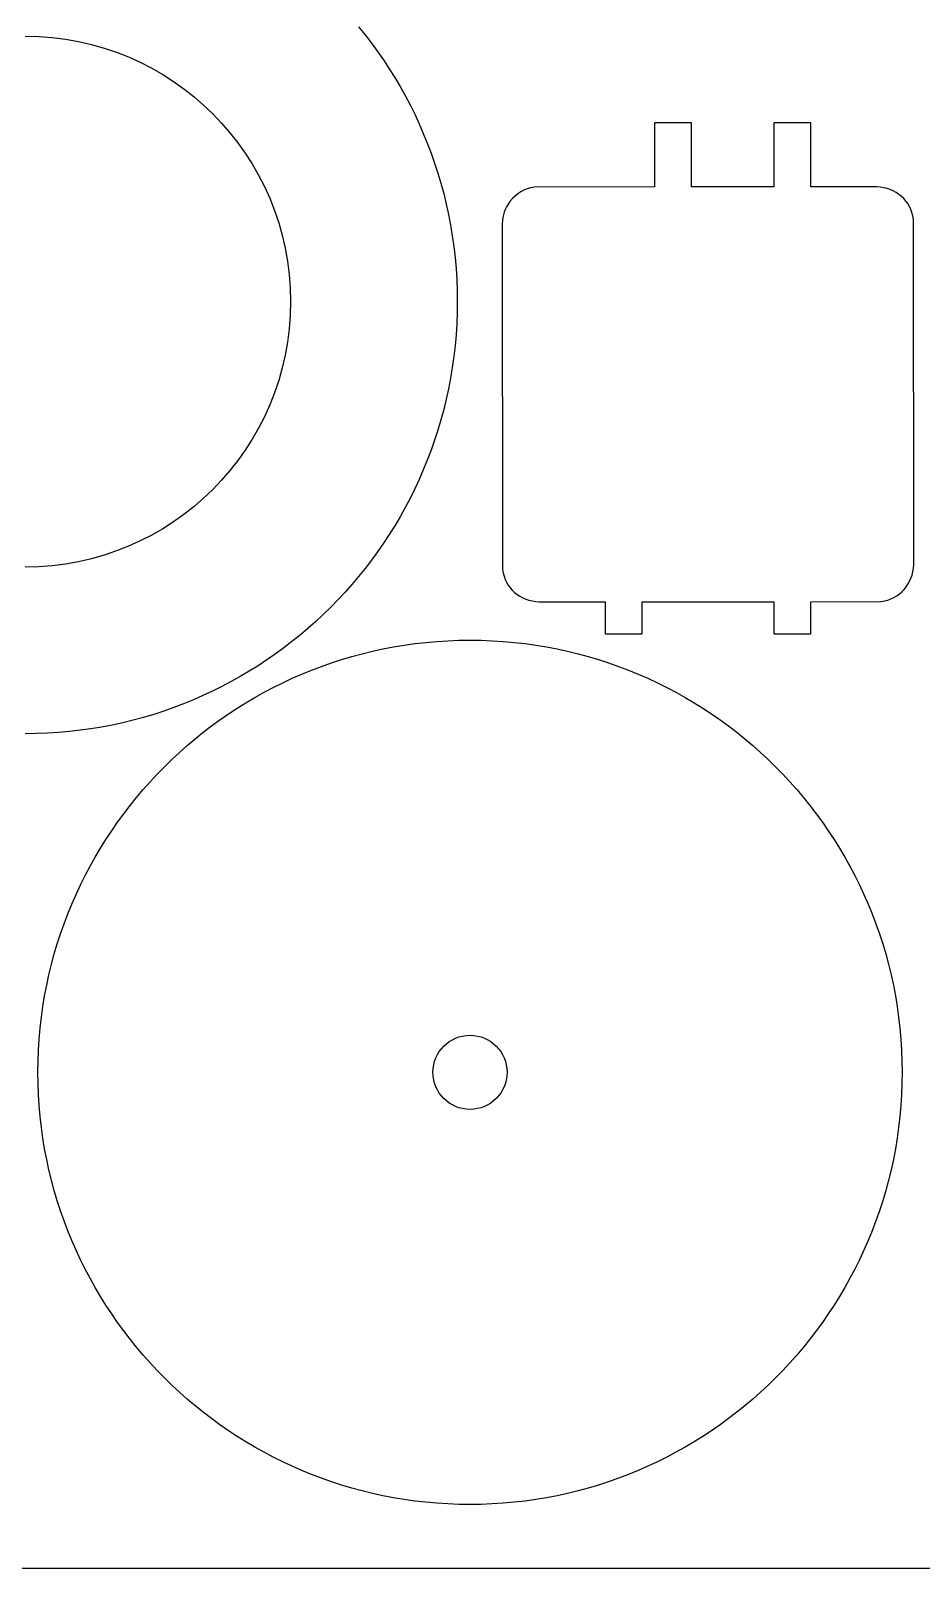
# Model space of a CAD drawing. Extents: x 443 to 1024, y 36 to 674.
# Drawn here: x 660.7 to 732.9, y 35.6 to 160.1 of the extents above; entities that cross this region are included whole.
import ezdxf

# ---------------------------------------------------------------- set-up
doc = ezdxf.new("R2010")
doc.units = 0
doc.layers.get('0').update_dxf_attribs({"linetype": 'CONTINUOUS'})

msp = doc.modelspace()

# ---------------------------------------------------------------- linework, layer by layer
at = {"color": 4}
for p, q in [((660.275512, 159.669854), (661.381924, 159.641879)), ((661.381924, 159.641879), (662.473808, 159.558855)), ((662.473808, 159.558855), (663.549814, 159.422132)), ((663.549814, 159.422132), (664.608592, 159.233061)), ((687.283386, 160.433325), (687.810663, 159.778625)), ((687.810663, 159.778625), (688.322409, 159.111141)), ((664.608592, 159.233061), (665.64879, 158.992994)), ((665.64879, 158.992994), (666.669057, 158.70328)), ((666.669057, 158.70328), (667.668044, 158.365271)), ((667.668044, 158.365271), (668.644399, 157.980316)), ((688.322409, 159.111141), (688.818347, 158.431148)), ((688.818347, 158.431148), (689.298202, 157.738921)), ((668.644399, 157.980316), (669.596772, 157.549768)), ((669.596772, 157.549768), (670.523812, 157.074976)), ((670.523812, 157.074976), (671.424167, 156.557291)), ((689.298202, 157.738921), (689.761701, 157.034735)), ((689.761701, 157.034735), (690.208569, 156.318864)), ((671.424167, 156.557291), (672.296489, 155.998065)), ((672.296489, 155.998065), (673.139424, 155.398647)), ((690.208569, 156.318864), (690.638529, 155.591584)), ((673.139424, 155.398647), (673.951624, 154.760389)), ((673.951624, 154.760389), (674.731737, 154.084641)), ((690.638529, 155.591584), (691.051308, 154.853169)), ((691.051308, 154.853169), (691.446631, 154.103894)), ((674.731737, 154.084641), (675.478412, 153.372754)), ((675.478412, 153.372754), (676.190299, 152.626078)), ((691.446631, 154.103894), (691.824223, 153.344034)), ((691.824223, 153.344034), (692.183809, 152.573864)), ((676.190299, 152.626078), (676.866047, 151.845966)), ((692.183809, 152.573864), (692.525114, 151.793658)), ((714.248683, 152.656507), (711.248983, 152.656507)), ((711.248983, 152.656507), (711.248983, 147.456907)), ((714.248683, 147.456907), (714.248683, 152.656507)), ((723.917983, 152.656507), (720.918183, 152.656507)), ((720.918183, 152.656507), (720.918183, 147.456907)), ((723.917983, 147.456907), (723.917983, 152.656507)), ((676.866047, 151.845966), (677.504305, 151.033766)), ((677.504305, 151.033766), (678.103723, 150.19083)), ((692.525114, 151.793658), (692.847863, 151.003693)), ((692.847863, 151.003693), (693.151781, 150.204241)), ((678.103723, 150.19083), (678.662949, 149.318509)), ((693.151781, 150.204241), (693.436594, 149.395579)), ((678.662949, 149.318509), (679.180634, 148.418153)), ((679.180634, 148.418153), (679.655426, 147.491114)), ((693.436594, 149.395579), (693.702027, 148.577981)), ((693.702027, 148.577981), (693.947805, 147.751722)), ((679.655426, 147.491114), (680.085974, 146.538741)), ((693.947805, 147.751722), (694.173652, 146.917077)), ((700.411158, 147.048995), (700.177425, 146.891154)), ((700.659619, 147.182869), (700.411158, 147.048995)), ((700.925789, 147.291828), (700.659619, 147.182869)), ((701.21265, 147.374923), (700.925789, 147.291828)), ((701.523183, 147.431207), (701.21265, 147.374923)), ((711.248983, 147.456907), (701.523183, 147.431207)), ((720.918183, 147.456907), (714.248683, 147.456907)), ((729.252483, 147.456907), (723.917983, 147.456907)), ((729.539806, 147.43558), (729.252483, 147.456907)), ((729.81838, 147.39127), (729.539806, 147.43558)), ((730.087183, 147.324854), (729.81838, 147.39127)), ((730.345189, 147.237209), (730.087183, 147.324854)), ((730.591376, 147.129211), (730.345189, 147.237209)), ((730.824719, 147.001738), (730.591376, 147.129211)), ((731.044196, 146.855665), (730.824719, 147.001738)), ((680.085974, 146.538741), (680.470929, 145.562386)), ((694.173652, 146.917077), (694.379295, 146.074321)), ((694.379295, 146.074321), (694.564458, 145.223728)), ((699.265869, 145.843867), (699.162395, 145.635648)), ((699.534783, 146.283307), (699.265869, 145.843867)), ((699.742219, 146.507362), (699.534783, 146.283307)), ((699.955439, 146.710293), (699.742219, 146.507362)), ((700.177425, 146.891154), (699.955439, 146.710293)), ((731.248783, 146.69187), (731.044196, 146.855665)), ((731.437455, 146.511229), (731.248783, 146.69187)), ((731.60919, 146.314619), (731.437455, 146.511229)), ((731.762963, 146.102917), (731.60919, 146.314619)), ((731.897751, 145.877), (731.762963, 146.102917)), ((732.012531, 145.637743), (731.897751, 145.877)), ((680.470929, 145.562386), (680.808938, 144.563399)), ((680.808938, 144.563399), (681.098652, 143.543131)), ((694.564458, 145.223728), (694.728867, 144.365573)), ((698.931737, 144.732181), (698.914883, 144.457107)), ((698.914883, 144.457107), (698.940583, 116.467607)), ((698.963916, 144.981261), (698.931737, 144.732181)), ((699.012418, 145.210657), (698.963916, 144.981261)), ((699.078245, 145.426682), (699.012418, 145.210657)), ((699.162395, 145.635648), (699.078245, 145.426682)), ((732.106279, 145.386024), (732.012531, 145.637743)), ((732.177971, 145.12272), (732.106279, 145.386024)), ((732.226583, 144.848707), (732.177971, 145.12272)), ((732.252283, 116.859207), (732.226583, 144.848707)), ((681.098652, 143.543131), (681.33872, 142.502933)), ((694.728867, 144.365573), (694.872246, 143.500132)), ((694.872246, 143.500132), (694.994321, 142.627679)), ((681.33872, 142.502933), (681.52779, 141.444156)), ((694.994321, 142.627679), (695.094817, 141.748488)), ((681.52779, 141.444156), (681.664513, 140.36815)), ((695.094817, 141.748488), (695.173459, 140.862836)), ((695.173459, 140.862836), (695.229972, 139.970996)), ((681.664513, 140.36815), (681.747537, 139.276265)), ((695.229972, 139.970996), (695.264081, 139.073244)), ((681.747537, 139.276265), (681.775512, 138.169854)), ((695.264081, 139.073244), (695.275512, 138.169854)), ((681.747537, 137.063442), (681.664513, 135.971558)), ((681.775512, 138.169854), (681.747537, 137.063442)), ((695.264081, 137.266464), (695.229972, 136.368711)), ((695.275512, 138.169854), (695.264081, 137.266464)), ((681.664513, 135.971558), (681.52779, 134.895552)), ((695.229972, 136.368711), (695.173459, 135.476872)), ((681.52779, 134.895552), (681.33872, 133.836774)), ((695.094817, 134.591219), (694.994321, 133.712029)), ((695.173459, 135.476872), (695.094817, 134.591219)), ((681.33872, 133.836774), (681.098652, 132.796576)), ((694.994321, 133.712029), (694.872246, 132.839576)), ((681.098652, 132.796576), (680.808938, 131.776308)), ((694.872246, 132.839576), (694.728867, 131.974134)), ((680.470929, 130.777321), (680.085974, 129.800966)), ((680.808938, 131.776308), (680.470929, 130.777321)), ((694.564458, 131.11598), (694.379295, 130.265387)), ((694.728867, 131.974134), (694.564458, 131.11598)), ((680.085974, 129.800966), (679.655426, 128.848593)), ((694.379295, 130.265387), (694.173652, 129.42263)), ((679.655426, 128.848593), (679.180634, 127.921554)), ((693.947805, 128.587985), (693.702027, 127.761726)), ((694.173652, 129.42263), (693.947805, 128.587985)), ((678.662949, 127.021198), (678.103723, 126.148877)), ((679.180634, 127.921554), (678.662949, 127.021198)), ((693.702027, 127.761726), (693.436594, 126.944128)), ((678.103723, 126.148877), (677.504305, 125.305941)), ((693.151781, 126.135466), (692.847863, 125.336015)), ((693.436594, 126.944128), (693.151781, 126.135466)), ((677.504305, 125.305941), (676.866047, 124.493742)), ((692.525114, 124.546049), (692.183809, 123.765844)), ((692.847863, 125.336015), (692.525114, 124.546049)), ((676.190299, 123.713629), (675.478412, 122.966954)), ((676.866047, 124.493742), (676.190299, 123.713629)), ((692.183809, 123.765844), (691.824223, 122.995674)), ((674.731737, 122.255067), (673.951624, 121.579319)), ((675.478412, 122.966954), (674.731737, 122.255067)), ((691.446631, 122.235814), (691.051308, 121.486539)), ((691.824223, 122.995674), (691.446631, 122.235814)), ((673.139424, 120.94106), (672.296489, 120.341643)), ((673.951624, 121.579319), (673.139424, 120.94106)), ((691.051308, 121.486539), (690.638529, 120.748124)), ((671.424167, 119.782416), (670.523812, 119.264732)), ((672.296489, 120.341643), (671.424167, 119.782416)), ((690.208569, 120.020843), (689.761701, 119.304973)), ((690.638529, 120.748124), (690.208569, 120.020843)), ((668.644399, 118.359391), (667.668044, 117.974437)), ((669.596772, 118.78994), (668.644399, 118.359391)), ((670.523812, 119.264732), (669.596772, 118.78994)), ((689.298202, 118.600786), (688.818347, 117.908559)), ((689.761701, 119.304973), (689.298202, 118.600786)), ((664.608592, 117.106646), (663.549814, 116.917575)), ((665.64879, 117.346713), (664.608592, 117.106646)), ((666.669057, 117.636427), (665.64879, 117.346713)), ((667.668044, 117.974437), (666.669057, 117.636427)), ((688.322409, 117.228566), (687.810663, 116.561082)), ((688.818347, 117.908559), (688.322409, 117.228566)), ((661.381924, 116.697829), (660.275512, 116.669854)), ((662.473808, 116.780853), (661.381924, 116.697829)), ((663.549814, 116.917575), (662.473808, 116.780853)), ((687.283386, 115.906382), (686.740851, 115.26474)), ((687.810663, 116.561082), (687.283386, 115.906382)), ((698.940583, 116.467607), (698.989195, 116.193611)), ((698.989195, 116.193611), (699.060887, 115.930319)), ((699.060887, 115.930319), (699.154634, 115.678609)), ((732.023117, 115.768792), (732.113463, 116.026566)), ((732.113463, 116.026566), (732.182392, 116.29493)), ((732.182392, 116.29493), (732.228974, 116.572828)), ((732.228974, 116.572828), (732.252283, 116.859207)), ((686.183333, 114.636432), (685.611108, 114.021733)), ((686.740851, 115.26474), (686.183333, 114.636432)), ((699.154634, 115.678609), (699.269414, 115.439357)), ((699.269414, 115.439357), (699.404202, 115.213442)), ((699.404202, 115.213442), (699.557976, 115.001739)), ((699.557976, 115.001739), (699.72971, 114.805127)), ((699.72971, 114.805127), (699.918383, 114.624482)), ((699.918383, 114.624482), (700.122969, 114.460682)), ((731.083218, 114.503522), (731.282589, 114.675634)), ((731.282589, 114.675634), (731.466108, 114.864657)), ((731.466108, 114.864657), (731.632848, 115.069539)), ((731.632848, 115.069539), (731.781882, 115.289224)), ((731.781882, 115.289224), (731.912281, 115.52266)), ((731.912281, 115.52266), (732.023117, 115.768792)), ((685.024449, 113.420916), (684.423633, 112.834258)), ((685.611108, 114.021733), (685.024449, 113.420916)), ((700.122969, 114.460682), (700.342446, 114.314604)), ((700.342446, 114.314604), (700.57579, 114.187124)), ((700.57579, 114.187124), (700.821976, 114.07912)), ((700.821976, 114.07912), (701.079983, 113.991469)), ((701.079983, 113.991469), (701.348785, 113.925049)), ((701.348785, 113.925049), (701.62736, 113.880736)), ((701.62736, 113.880736), (701.914683, 113.859407)), ((701.914683, 113.859407), (707.249283, 113.859407)), ((707.249283, 113.859407), (707.249283, 111.259607)), ((710.249083, 111.259607), (710.249083, 113.859407)), ((710.249083, 113.859407), (720.918183, 113.859407)), ((720.918183, 113.859407), (720.918183, 111.259607)), ((723.917983, 113.859407), (729.606083, 113.885007)), ((723.917983, 111.259607), (723.917983, 113.859407)), ((729.606083, 113.885007), (729.881075, 113.93352)), ((729.881075, 113.93352), (730.145783, 114.005266)), ((730.145783, 114.005266), (730.399279, 114.099194)), ((730.399279, 114.099194), (730.640636, 114.214248)), ((730.640636, 114.214248), (730.868925, 114.349375)), ((730.868925, 114.349375), (731.083218, 114.503522)), ((683.808933, 112.262032), (683.180625, 111.704515)), ((684.423633, 112.834258), (683.808933, 112.262032)), ((682.538984, 111.16198), (681.884284, 110.634702)), ((683.180625, 111.704515), (682.538984, 111.16198)), ((707.249283, 111.259607), (710.249083, 111.259607)), ((720.918183, 111.259607), (723.917983, 111.259607)), ((680.536806, 109.627019), (679.844579, 109.147163)), ((681.2168, 110.122957), (680.536806, 109.627019)), ((681.884284, 110.634702), (681.2168, 110.122957)), ((686.725139, 109.427973), (687.559785, 109.653821)), ((687.559785, 109.653821), (688.402541, 109.859464)), ((688.402541, 109.859464), (689.253134, 110.044627)), ((689.253134, 110.044627), (690.111289, 110.209035)), ((690.111289, 110.209035), (690.97673, 110.352415)), ((690.97673, 110.352415), (691.849183, 110.474489)), ((691.849183, 110.474489), (692.728373, 110.574985)), ((692.728373, 110.574985), (693.614026, 110.653627)), ((693.614026, 110.653627), (694.505866, 110.71014)), ((694.505866, 110.71014), (695.403618, 110.74425)), ((695.403618, 110.74425), (696.307008, 110.75568)), ((696.307008, 110.75568), (697.210398, 110.74425)), ((697.210398, 110.74425), (698.10815, 110.71014)), ((698.10815, 110.71014), (698.99999, 110.653627)), ((698.99999, 110.653627), (699.885643, 110.574985)), ((699.885643, 110.574985), (700.764833, 110.474489)), ((700.764833, 110.474489), (701.637286, 110.352415)), ((701.637286, 110.352415), (702.502728, 110.209035)), ((702.502728, 110.209035), (703.360882, 110.044627)), ((703.360882, 110.044627), (704.211475, 109.859464)), ((704.211475, 109.859464), (705.054231, 109.653821)), ((705.054231, 109.653821), (705.888877, 109.427973)), ((679.140393, 108.683664), (678.424522, 108.236797)), ((679.844579, 109.147163), (679.140393, 108.683664)), ((682.683203, 108.005282), (683.473169, 108.328031)), ((683.473169, 108.328031), (684.27262, 108.63195)), ((684.27262, 108.63195), (685.081283, 108.916763)), ((685.081283, 108.916763), (685.89888, 109.182195)), ((685.89888, 109.182195), (686.725139, 109.427973)), ((705.888877, 109.427973), (706.715136, 109.182195)), ((706.715136, 109.182195), (707.532734, 108.916763)), ((707.532734, 108.916763), (708.341396, 108.63195)), ((708.341396, 108.63195), (709.140847, 108.328031)), ((709.140847, 108.328031), (709.930813, 108.005282)), ((676.958827, 107.394057), (676.209552, 106.998734)), ((677.697242, 107.806836), (676.958827, 107.394057)), ((678.424522, 108.236797), (677.697242, 107.806836)), ((680.372968, 106.9268), (681.132828, 107.304392)), ((681.132828, 107.304392), (681.902998, 107.663977)), ((681.902998, 107.663977), (682.683203, 108.005282)), ((709.930813, 108.005282), (710.711018, 107.663977)), ((710.711018, 107.663977), (711.481188, 107.304392)), ((711.481188, 107.304392), (712.241048, 106.9268)), ((673.899317, 105.920252), (673.109351, 105.597503)), ((674.679522, 106.261557), (673.899317, 105.920252)), ((675.449692, 106.621143), (674.679522, 106.261557)), ((676.209552, 106.998734), (675.449692, 106.621143)), ((678.157998, 105.688737), (678.885278, 106.118698)), ((678.885278, 106.118698), (679.623693, 106.531477)), ((679.623693, 106.531477), (680.372968, 106.9268)), ((712.241048, 106.9268), (712.990323, 106.531477)), ((712.990323, 106.531477), (713.728738, 106.118698)), ((713.728738, 106.118698), (714.456018, 105.688737)), ((670.68364, 104.743339), (669.857381, 104.497561)), ((671.501238, 105.008771), (670.68364, 104.743339)), ((672.3099, 105.293585), (671.501238, 105.008771)), ((673.109351, 105.597503), (672.3099, 105.293585)), ((676.045714, 104.298515), (676.737941, 104.778371)), ((676.737941, 104.778371), (677.442127, 105.24187)), ((677.442127, 105.24187), (678.157998, 105.688737)), ((714.456018, 105.688737), (715.171889, 105.24187)), ((715.171889, 105.24187), (715.876075, 104.778371)), ((715.876075, 104.778371), (716.568303, 104.298515)), ((663.854147, 103.350549), (662.968494, 103.271907)), ((664.733337, 103.451045), (663.854147, 103.350549)), ((665.60579, 103.57312), (664.733337, 103.451045)), ((666.471231, 103.716499), (665.60579, 103.57312)), ((667.329386, 103.880907), (666.471231, 103.716499)), ((668.179979, 104.066071), (667.329386, 103.880907)), ((669.022735, 104.271713), (668.179979, 104.066071)), ((669.857381, 104.497561), (669.022735, 104.271713)), ((674.698236, 103.290832), (675.365721, 103.802577)), ((675.365721, 103.802577), (676.045714, 104.298515)), ((716.568303, 104.298515), (717.248296, 103.802577)), ((717.248296, 103.802577), (717.91578, 103.290832)), ((661.178902, 103.181285), (660.275512, 103.169854)), ((662.076654, 103.215394), (661.178902, 103.181285)), ((662.968494, 103.271907), (662.076654, 103.215394)), ((672.773587, 101.663502), (673.401895, 102.221019)), ((673.401895, 102.221019), (674.043536, 102.763554)), ((674.043536, 102.763554), (674.698236, 103.290832)), ((717.91578, 103.290832), (718.57048, 102.763554)), ((718.57048, 102.763554), (719.212121, 102.221019)), ((719.212121, 102.221019), (719.840429, 101.663502)), ((671.558071, 100.504618), (672.158887, 101.091276)), ((672.158887, 101.091276), (672.773587, 101.663502)), ((719.840429, 101.663502), (720.455129, 101.091276)), ((720.455129, 101.091276), (721.055946, 100.504618)), ((670.399187, 99.289102), (670.971412, 99.903802)), ((670.971412, 99.903802), (671.558071, 100.504618)), ((721.055946, 100.504618), (721.642604, 99.903802)), ((721.642604, 99.903802), (722.214829, 99.289102)), ((669.299134, 98.019152), (669.841669, 98.660794)), ((669.841669, 98.660794), (670.399187, 99.289102)), ((722.214829, 99.289102), (722.772347, 98.660794)), ((722.772347, 98.660794), (723.314882, 98.019152)), ((668.260111, 96.696968), (668.771857, 97.364452)), ((668.771857, 97.364452), (669.299134, 98.019152)), ((723.314882, 98.019152), (723.842159, 97.364452)), ((723.842159, 97.364452), (724.353905, 96.696968)), ((667.284318, 95.324748), (667.764174, 96.016975)), ((667.764174, 96.016975), (668.260111, 96.696968)), ((724.353905, 96.696968), (724.849843, 96.016975)), ((724.849843, 96.016975), (725.329698, 95.324748)), ((666.820819, 94.620561), (667.284318, 95.324748)), ((725.329698, 95.324748), (725.793197, 94.620561)), ((665.943991, 93.17741), (666.373951, 93.904691)), ((666.373951, 93.904691), (666.820819, 94.620561)), ((725.793197, 94.620561), (726.240065, 93.904691)), ((726.240065, 93.904691), (726.670025, 93.17741)), ((665.135889, 91.68972), (665.531212, 92.438995)), ((665.531212, 92.438995), (665.943991, 93.17741)), ((726.670025, 93.17741), (727.082805, 92.438995)), ((727.082805, 92.438995), (727.478127, 91.68972)), ((664.398711, 90.15969), (664.758297, 90.92986)), ((664.758297, 90.92986), (665.135889, 91.68972)), ((727.478127, 91.68972), (727.855719, 90.92986)), ((727.855719, 90.92986), (728.215305, 90.15969)), ((664.057406, 89.379485), (664.398711, 90.15969)), ((728.215305, 90.15969), (728.55661, 89.379485)), ((663.430739, 87.790068), (663.734657, 88.589519)), ((663.734657, 88.589519), (664.057406, 89.379485)), ((728.55661, 89.379485), (728.879359, 88.589519)), ((728.879359, 88.589519), (729.183277, 87.790068)), ((663.145926, 86.981406), (663.430739, 87.790068)), ((729.183277, 87.790068), (729.46809, 86.981406)), ((662.634715, 85.337549), (662.880493, 86.163808)), ((662.880493, 86.163808), (663.145926, 86.981406)), ((729.46809, 86.981406), (729.733523, 86.163808)), ((729.733523, 86.163808), (729.979301, 85.337549)), ((662.408868, 84.502904), (662.634715, 85.337549)), ((729.979301, 85.337549), (730.205148, 84.502904)), ((662.018062, 82.809554), (662.203225, 83.660147)), ((662.203225, 83.660147), (662.408868, 84.502904)), ((730.205148, 84.502904), (730.410791, 83.660147)), ((730.410791, 83.660147), (730.595954, 82.809554)), ((661.853653, 81.9514), (662.018062, 82.809554)), ((730.595954, 82.809554), (730.760363, 81.9514)), ((661.588199, 80.213505), (661.710274, 81.085959)), ((661.710274, 81.085959), (661.853653, 81.9514)), ((730.760363, 81.9514), (730.903742, 81.085959)), ((730.903742, 81.085959), (731.025817, 80.213505)), ((661.487703, 79.334315), (661.588199, 80.213505)), ((731.025817, 80.213505), (731.126313, 79.334315)), ((661.352548, 77.556823), (661.409061, 78.448663)), ((661.409061, 78.448663), (661.487703, 79.334315)), ((731.126313, 79.334315), (731.204955, 78.448663)), ((731.204955, 78.448663), (731.261468, 77.556823)), ((661.318439, 76.65907), (661.352548, 77.556823)), ((731.261468, 77.556823), (731.295577, 76.65907)), ((661.307008, 75.75568), (661.318439, 76.65907)), ((731.295577, 76.65907), (731.307008, 75.75568)), ((661.318439, 74.852286), (661.307008, 75.75568)), ((661.352548, 73.954529), (661.318439, 74.852286)), ((731.295577, 74.852286), (731.261468, 73.954529)), ((731.307008, 75.75568), (731.295577, 74.852286)), ((661.409061, 73.062686), (661.352548, 73.954529)), ((731.261468, 73.954529), (731.204955, 73.062686)), ((661.487703, 72.177029), (661.409061, 73.062686)), ((731.204955, 73.062686), (731.126313, 72.177029)), ((661.588199, 71.297836), (661.487703, 72.177029)), ((661.710274, 70.425379), (661.588199, 71.297836)), ((731.025817, 71.297836), (730.903742, 70.425379)), ((731.126313, 72.177029), (731.025817, 71.297836)), ((661.853653, 69.559935), (661.710274, 70.425379)), ((730.903742, 70.425379), (730.760363, 69.559935)), ((662.018062, 68.701778), (661.853653, 69.559935)), ((662.203225, 67.851182), (662.018062, 68.701778)), ((730.595954, 68.701778), (730.410791, 67.851182)), ((730.760363, 69.559935), (730.595954, 68.701778)), ((662.408868, 67.008424), (662.203225, 67.851182)), ((730.410791, 67.851182), (730.205148, 67.008424)), ((662.634715, 66.173777), (662.408868, 67.008424)), ((662.880493, 65.347516), (662.634715, 66.173777)), ((729.979301, 66.173777), (729.733523, 65.347516)), ((730.205148, 67.008424), (729.979301, 66.173777)), ((663.145926, 64.529916), (662.880493, 65.347516)), ((729.733523, 65.347516), (729.46809, 64.529916)), ((663.430739, 63.721253), (663.145926, 64.529916)), ((663.734657, 62.9218), (663.430739, 63.721253)), ((729.183277, 63.721253), (728.879359, 62.9218)), ((729.46809, 64.529916), (729.183277, 63.721253)), ((664.057406, 62.131834), (663.734657, 62.9218)), ((728.879359, 62.9218), (728.55661, 62.131834)), ((664.398711, 61.351627), (664.057406, 62.131834)), ((664.758297, 60.581457), (664.398711, 61.351627)), ((728.215305, 61.351627), (727.855719, 60.581457)), ((728.55661, 62.131834), (728.215305, 61.351627)), ((665.135889, 59.821596), (664.758297, 60.581457)), ((665.531212, 59.072321), (665.135889, 59.821596)), ((727.478127, 59.821596), (727.082805, 59.072321)), ((727.855719, 60.581457), (727.478127, 59.821596)), ((665.943991, 58.333906), (665.531212, 59.072321)), ((727.082805, 59.072321), (726.670025, 58.333906)), ((666.373951, 57.606626), (665.943991, 58.333906)), ((666.820819, 56.890755), (666.373951, 57.606626)), ((726.240065, 57.606626), (725.793197, 56.890755)), ((726.670025, 58.333906), (726.240065, 57.606626)), ((667.284318, 56.186569), (666.820819, 56.890755)), ((667.764174, 55.494342), (667.284318, 56.186569)), ((725.329698, 56.186569), (724.849843, 55.494342)), ((725.793197, 56.890755), (725.329698, 56.186569)), ((668.260111, 54.81435), (667.764174, 55.494342)), ((668.771857, 54.146867), (668.260111, 54.81435)), ((724.353905, 54.81435), (723.842159, 54.146867)), ((724.849843, 55.494342), (724.353905, 54.81435)), ((669.299134, 53.492167), (668.771857, 54.146867)), ((723.842159, 54.146867), (723.314882, 53.492167)), ((669.841669, 52.850526), (669.299134, 53.492167)), ((670.399187, 52.222219), (669.841669, 52.850526)), ((722.772347, 52.850526), (722.214829, 52.222219)), ((723.314882, 53.492167), (722.772347, 52.850526)), ((670.971412, 51.607521), (670.399187, 52.222219)), ((671.558071, 51.006705), (670.971412, 51.607521)), ((721.642604, 51.607521), (721.055946, 51.006705)), ((722.214829, 52.222219), (721.642604, 51.607521)), ((672.158887, 50.420048), (671.558071, 51.006705)), ((672.773587, 49.847824), (672.158887, 50.420048)), ((673.401895, 49.290308), (672.773587, 49.847824)), ((719.840429, 49.847824), (719.212121, 49.290308)), ((720.455129, 50.420048), (719.840429, 49.847824)), ((721.055946, 51.006705), (720.455129, 50.420048)), ((674.043536, 48.747774), (673.401895, 49.290308)), ((674.698236, 48.220498), (674.043536, 48.747774)), ((718.57048, 48.747774), (717.91578, 48.220498)), ((719.212121, 49.290308), (718.57048, 48.747774)), ((675.365721, 47.708754), (674.698236, 48.220498)), ((676.045714, 47.212818), (675.365721, 47.708754)), ((717.248296, 47.708754), (716.568303, 47.212818)), ((717.91578, 48.220498), (717.248296, 47.708754)), ((676.737941, 46.732964), (676.045714, 47.212818)), ((677.442127, 46.269466), (676.737941, 46.732964)), ((678.157998, 45.822601), (677.442127, 46.269466)), ((715.171889, 46.269466), (714.456018, 45.822601)), ((715.876075, 46.732964), (715.171889, 46.269466)), ((716.568303, 47.212818), (715.876075, 46.732964)), ((678.885278, 45.392641), (678.157998, 45.822601)), ((679.623693, 44.979864), (678.885278, 45.392641)), ((680.372968, 44.584542), (679.623693, 44.979864)), ((712.990323, 44.979864), (712.241048, 44.584542)), ((713.728738, 45.392641), (712.990323, 44.979864)), ((714.456018, 45.822601), (713.728738, 45.392641)), ((681.132828, 44.206952), (680.372968, 44.584542)), ((681.902998, 43.847368), (681.132828, 44.206952)), ((682.683203, 43.506065), (681.902998, 43.847368)), ((710.711018, 43.847368), (709.930813, 43.506065)), ((711.481188, 44.206952), (710.711018, 43.847368)), ((712.241048, 44.584542), (711.481188, 44.206952)), ((683.473169, 43.183317), (682.683203, 43.506065)), ((684.27262, 42.8794), (683.473169, 43.183317)), ((685.081283, 42.594588), (684.27262, 42.8794)), ((685.89888, 42.329157), (685.081283, 42.594588)), ((707.532734, 42.594588), (706.715136, 42.329157)), ((708.341396, 42.8794), (707.532734, 42.594588)), ((709.140847, 43.183317), (708.341396, 42.8794)), ((709.930813, 43.506065), (709.140847, 43.183317)), ((686.725139, 42.08338), (685.89888, 42.329157)), ((687.559785, 41.857534), (686.725139, 42.08338)), ((688.402541, 41.651892), (687.559785, 41.857534)), ((689.253134, 41.46673), (688.402541, 41.651892)), ((690.111289, 41.302322), (689.253134, 41.46673)), ((690.97673, 41.158944), (690.111289, 41.302322)), ((691.849183, 41.03687), (690.97673, 41.158944)), ((701.637286, 41.158944), (700.764833, 41.03687)), ((702.502728, 41.302322), (701.637286, 41.158944)), ((703.360882, 41.46673), (702.502728, 41.302322)), ((704.211475, 41.651892), (703.360882, 41.46673)), ((705.054231, 41.857534), (704.211475, 41.651892)), ((705.888877, 42.08338), (705.054231, 41.857534)), ((706.715136, 42.329157), (705.888877, 42.08338)), ((692.728373, 40.936375), (691.849183, 41.03687)), ((693.614026, 40.857733), (692.728373, 40.936375)), ((694.505866, 40.80122), (693.614026, 40.857733)), ((695.403618, 40.767111), (694.505866, 40.80122)), ((696.307008, 40.75568), (695.403618, 40.767111)), ((697.210398, 40.767111), (696.307008, 40.75568)), ((698.10815, 40.80122), (697.210398, 40.767111)), ((698.99999, 40.857733), (698.10815, 40.80122)), ((699.885643, 40.936375), (698.99999, 40.857733)), ((700.764833, 41.03687), (699.885643, 40.936375))]:
    msp.add_line(p, q, dxfattribs=at)
at = {"color": 7}
for p, q in [((694.87701, 78.393606), (695.139253, 78.519932)), ((695.139253, 78.519932), (695.414883, 78.62081)), ((695.414883, 78.62081), (695.70239, 78.694733)), ((695.70239, 78.694733), (696.000268, 78.740192)), ((696.000268, 78.740192), (696.307008, 78.75568)), ((696.307008, 78.75568), (696.613748, 78.740192)), ((696.613748, 78.740192), (696.911626, 78.694733)), ((696.911626, 78.694733), (697.199133, 78.62081)), ((697.199133, 78.62081), (697.474763, 78.519932)), ((697.474763, 78.519932), (697.737006, 78.393606)), ((693.669083, 77.185679), (693.819349, 77.433029)), ((693.819349, 77.433029), (693.992047, 77.663978)), ((693.992047, 77.663978), (694.185671, 77.877018)), ((694.185671, 77.877018), (694.39871, 78.070641)), ((694.39871, 78.070641), (694.629659, 78.24334)), ((694.629659, 78.24334), (694.87701, 78.393606)), ((697.737006, 78.393606), (697.984357, 78.24334)), ((697.984357, 78.24334), (698.215306, 78.070641)), ((698.215306, 78.070641), (698.428346, 77.877018)), ((698.428346, 77.877018), (698.621969, 77.663978)), ((698.621969, 77.663978), (698.794667, 77.433029)), ((698.794667, 77.433029), (698.944933, 77.185679)), ((693.307008, 75.75568), (693.322496, 76.062421)), ((693.322496, 76.062421), (693.367956, 76.360298)), ((693.367956, 76.360298), (693.441878, 76.647806)), ((693.441878, 76.647806), (693.542756, 76.923435)), ((693.542756, 76.923435), (693.669083, 77.185679)), ((698.944933, 77.185679), (699.07126, 76.923435)), ((699.07126, 76.923435), (699.172138, 76.647806)), ((699.172138, 76.647806), (699.246061, 76.360298)), ((699.246061, 76.360298), (699.29152, 76.062421)), ((699.29152, 76.062421), (699.307008, 75.75568)), ((693.322496, 75.44894), (693.307008, 75.75568)), ((693.367956, 75.151063), (693.322496, 75.44894)), ((693.441878, 74.863555), (693.367956, 75.151063)), ((693.542756, 74.587926), (693.441878, 74.863555)), ((699.172138, 74.863555), (699.07126, 74.587926)), ((699.246061, 75.151063), (699.172138, 74.863555)), ((699.29152, 75.44894), (699.246061, 75.151063)), ((699.307008, 75.75568), (699.29152, 75.44894)), ((693.669083, 74.325682), (693.542756, 74.587926)), ((693.819349, 74.078332), (693.669083, 74.325682)), ((693.992047, 73.847383), (693.819349, 74.078332)), ((694.185671, 73.634343), (693.992047, 73.847383)), ((694.39871, 73.44072), (694.185671, 73.634343)), ((698.428346, 73.634343), (698.215306, 73.44072)), ((698.621969, 73.847383), (698.428346, 73.634343)), ((698.794667, 74.078332), (698.621969, 73.847383)), ((698.944933, 74.325682), (698.794667, 74.078332)), ((699.07126, 74.587926), (698.944933, 74.325682)), ((694.629659, 73.268021), (694.39871, 73.44072)), ((694.87701, 73.117755), (694.629659, 73.268021)), ((695.139253, 72.991429), (694.87701, 73.117755)), ((695.414883, 72.890551), (695.139253, 72.991429)), ((695.70239, 72.816628), (695.414883, 72.890551)), ((696.000268, 72.771169), (695.70239, 72.816628)), ((696.307008, 72.75568), (696.000268, 72.771169)), ((696.613748, 72.771169), (696.307008, 72.75568)), ((696.911626, 72.816628), (696.613748, 72.771169)), ((697.199133, 72.890551), (696.911626, 72.816628)), ((697.474763, 72.991429), (697.199133, 72.890551)), ((697.737006, 73.117755), (697.474763, 72.991429)), ((697.984357, 73.268021), (697.737006, 73.117755)), ((698.215306, 73.44072), (697.984357, 73.268021))]:
    msp.add_line(p, q, dxfattribs=at)
at = {"color": 0}
msp.add_line((443.768031, 35.592408), (1023.768031, 35.592408), dxfattribs=at)

doc.saveas('drawing.dxf')
